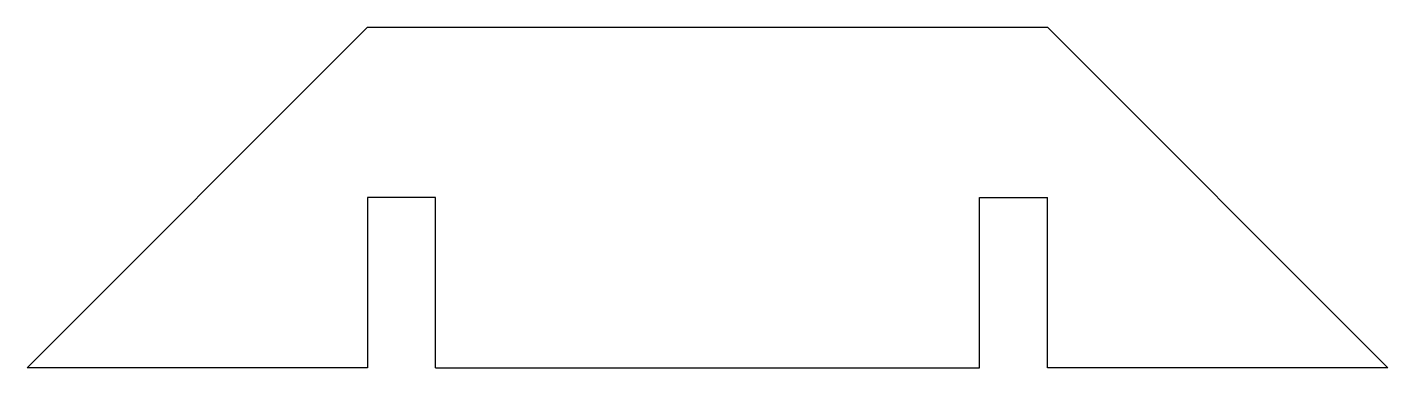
# Model space of a CAD drawing. Extents: x 0 to 40, y 0 to 10.
import ezdxf

# ---------------------------------------------------------------- set-up
doc = ezdxf.new("R2010")
doc.units = 0
doc.layers.get('0').update_dxf_attribs({"linetype": 'continuous'})

# ---------------------------------------------------------------- blocks, each defined once
blk = doc.blocks.new('EXTRUDE')
at = {"color": 7}
for p, q in [((0, 0), (10, 10)), ((10, 10), (30, 10)), ((40, 0), (30, 10)), ((12, 5), (10, 5)), ((10, 5), (10, 0)), ((12, 0), (12, 5)), ((28, 5), (30, 5)), ((28, 0), (28, 5)), ((30, 0), (30, 5)), ((10, 0), (0, 0)), ((12, 0), (28, 0)), ((40, 0), (30, 0))]:
    blk.add_line(p, q, dxfattribs=at)

msp = doc.modelspace()

# ---------------------------------------------------------------- block references
msp.add_blockref('EXTRUDE', (0, 0))

doc.saveas('drawing.dxf')
